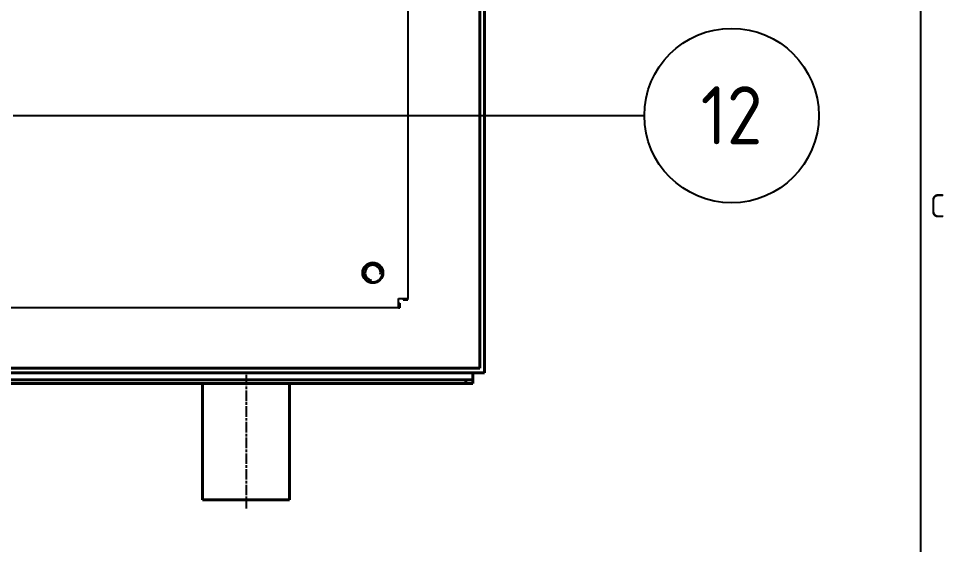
# Model space of a CAD drawing. Header units: millimetres. Extents: x 9486 to 14955, y -5687 to 1872.
# Drawn here: x 13203.4 to 13601, y -4904.1 to -4678 of the extents above; entities that cross this region are included whole.
import ezdxf

# ---------------------------------------------------------------- set-up
doc = ezdxf.new("R2010")
doc.units = ezdxf.units.MM
doc.linetypes.add('CHAIN', pattern=[0.3543, 0.2362, -0.0295, 0.0591, -0.0295])
for name, color, linetype, lineweight in [('가시적인 것(ISO)', 3, 'Continuous', 40), ('경계(ISO)', 7, 'Continuous', 25), ('기호(ISO)', 5, 'Continuous', 25), ('중심선(ISO)', 1, 'Continuous', 25)]:
    doc.layers.add(name, color=color, linetype=linetype, lineweight=lineweight)
doc.layers.add('속판', color=3, linetype='Continuous')
doc.styles.add('문자 텍스트_PSTEK_POSCO', font='isocp.shx')
doc.styles.add('부품번호텍스트_PSTEK_POSCO', font='isocp.shx')

# ---------------------------------------------------------------- blocks, each defined once
blk = doc.blocks.new('경계 Default Border')
at = {"layer": '경계(ISO)', "flags": 128}
blk.add_lwpolyline([(20, 20), (20, 574), (821, 574), (821, 20), (20, 20)], dxfattribs=at)
at = {"layer": '경계(ISO)', "color": 2, "insert": (821.83, 184.606), "char_height": 2, "attachment_point": 7, "style": '문자 텍스트_PSTEK_POSCO'}
blk.add_mtext('C', dxfattribs=at)

msp = doc.modelspace()

# ---------------------------------------------------------------- linework, layer by layer
at = {"layer": '가시적인 것(ISO)'}
for p, q in [((13403.692, -4830.317), (13403.692, -4305.817)), ((13401.692, -4828.317), (13401.692, -4307.817)), ((13403.692, -4830.317), (13003.692, -4830.317)), ((13401.692, -4828.317), (13005.692, -4828.317)), ((13398.692, -4833.317), (13398.692, -4830.317)), ((13008.692, -4833.317), (13398.692, -4833.317)), ((13395.692, -4833.317), (13011.692, -4833.317)), ((13011.692, -4834.917), (13395.692, -4834.917)), ((13282.442, -4834.917), (13282.442, -4884.917)), ((13319.942, -4834.917), (13319.942, -4884.917)), ((13395.692, -4833.317), (13395.692, -4834.917)), ((13395.692, -4834.917), (13398.692, -4834.917)), ((13398.692, -4834.917), (13398.692, -4833.317)), ((13282.442, -4884.917), (13319.942, -4884.917))]:
    msp.add_line(p, q, dxfattribs=at)
at = {"layer": '기호(ISO)', "color": 7}
msp.add_line((13201.07, -4719.757), (13472.435, -4719.757), dxfattribs=at)
at = {"layer": '기호(ISO)'}
msp.add_circle((13509.935, -4719.757), 37.5, dxfattribs=at)
at = {"layer": '속판'}
for p, q in [((13370.692, -4441.817), (13370.692, -4798.317)), ((13366.692, -4798.317), (13370.692, -4798.317)), ((13366.692, -4802.317), (13366.692, -4798.317)), ((13368.692, -4798.317), (13368.692, -4798.902)), ((13368.692, -4798.902), (13370.692, -4798.902)), ((13370.692, -4798.902), (13370.692, -4798.317)), ((13366.692, -4802.317), (13029.692, -4802.317)), ((13366.692, -4800.317), (13367.277, -4800.317)), ((13366.692, -4802.317), (13367.277, -4802.317)), ((13367.277, -4800.317), (13367.277, -4802.317))]:
    msp.add_line(p, q, dxfattribs=at)
for radius in [4.5, 4]:
    msp.add_circle((13355.692, -4787.317), radius, dxfattribs=at)
msp.add_arc((13355.692, -4787.317), 3.256, 350, 260, dxfattribs=at)
at = {"layer": '중심선(ISO)', "linetype": 'CHAIN', "ltscale": 19.051651}
msp.add_line((13301.192, -4831.167), (13301.192, -4888.667), dxfattribs=at)

# ---------------------------------------------------------------- block references
at = {"xscale": 5, "yscale": 5, "zscale": 5}
msp.add_blockref('경계 Default Border', (9486.075, -5686.548), dxfattribs=at)

# ---------------------------------------------------------------- texts
at = {"layer": '기호(ISO)', "color": 7, "insert": (13509.935, -4719.638), "char_height": 25, "width": 18.04493, "attachment_point": 5, "style": '부품번호텍스트_PSTEK_POSCO'}
msp.add_mtext('12', dxfattribs=at)

doc.saveas('drawing.dxf')
